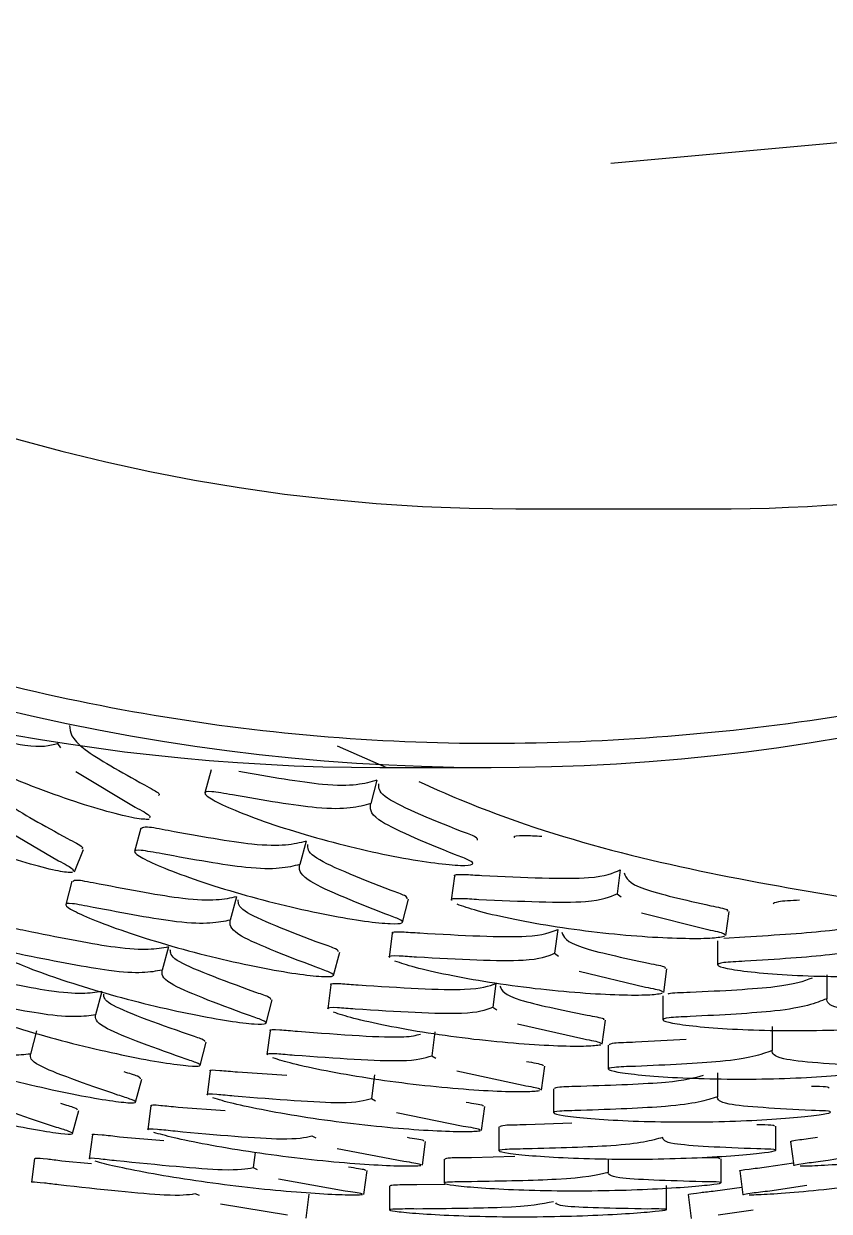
# Model space of a CAD drawing. Header units: millimetres. Extents: x 12325263 to 13848842, y -1463133 to 573208.
# Drawn here: x 12569529.16 to 12569534.72, y -847806.75 to -847798.55 of the extents above; entities that cross this region are included whole.
import ezdxf
from ezdxf.xclip import XClip

# ---------------------------------------------------------------- set-up
doc = ezdxf.new("R2010")
doc.units = ezdxf.units.MM
doc.header["$LTSCALE"] = 1000
doc.header["$XCLIPFRAME"] = 0
for name, color, linetype in [('fur202301', 252, 'Continuous'), ('WALL', 5, 'Continuous'), ('WALL-SHATCH', 8, 'Continuous'), ('建筑-楼板开洞', 251, 'Continuous')]:
    doc.layers.add(name, color=color, linetype=linetype)

# ---------------------------------------------------------------- blocks, each defined once
blk = doc.blocks.new('adgshg13-A$C7F010FC0')
at = {"layer": 'WALL-SHATCH'}
h = blk.add_hatch(color=256, dxfattribs=at)
h.dxf.hatch_style = 1
h.paths.add_polyline_path([(-60384.1712, -16880.8951), (-763.1648, 197.4794), (12587.6185, -13153.3039), (12587.6185, -157996.0198), (-162964.8506, -188820.4315), (-171262.3815, -180522.9007), (-171262.3815, -31310.8985), (-150707.1909, -10755.7079), (-131860.0775, -7980.8951), (-99162.3815, -7980.8951), (-99162.3815, -4980.8951), (-76620.4281, -4980.8951), (-70107.6523, -16880.8951)], flags=16)
h.paths.add_polyline_path([(-60091.2294, -16380.8951), (-646.877, 646.877), (12987.6185, -12987.6185), (12987.6185, -158331.9049), (-163100.5841, -189250.3835), (-171662.3815, -180688.5861), (-171662.3815, -31145.2131), (-150777.8962, -10260.7277), (-131896.6871, -7480.8951), (-99562.3815, -7480.8951), (-99562.3815, -4580.8951), (-76365.5524, -4580.8951), (-69907.5058, -16380.8951)])
blk = doc.blocks.new('A$C4C7A72D3')
at = {"layer": 'WALL', "color": 1}
blk.add_blockref('adgshg13-A$C7F010FC0', (210433.0121, 205503.5693), dxfattribs=at)
blk = doc.blocks.new('asdgag2019070515155847995')
at = {"color": 1}
for p, q in [((176.5768, -422.5197), (176.7427, -422.5197)), ((178.0668, -422.9129), (178.0285, -422.656)), ((177.7297, -422.7691), (177.8942, -422.7475)), ((177.9024, -422.9345), (177.8749, -422.75)), ((177.7878, -422.8708), (177.6218, -422.8708)), ((176.9346, -422.897), (177.1004, -422.897)), ((178.2324, -423.2684), (178.1992, -423.0278)), ((176.3176, -423.0847), (176.3275, -423.2295)), ((177.9306, -423.12), (178.095, -423.0983)), ((178.068, -423.29), (178.0425, -423.1052)), ((176.3064, -423.215), (176.1416, -423.1934)), ((176.3427, -423.2725), (176.5089, -423.2725)), ((177.2535, -423.2742), (177.4192, -423.2742)), ((178.0117, -423.2481), (177.8458, -423.2481)), ((173.3642, -424.6638), (173.3642, -423.3102)), ((176.15, -423.7978), (176.2654, -423.3411)), ((177.0231, -423.49), (177.0429, -423.8392)), ((178.0926, -423.4715), (178.0909, -423.4717)), ((178.0932, -423.4758), (178.2577, -423.4542)), ((176.7006, -423.6441), (176.5359, -423.6224)), ((176.7218, -423.6497), (176.8879, -423.6497)), ((178.1969, -423.6253), (178.031, -423.6253)), ((176.5521, -424.2279), (176.662, -423.7705)), ((175.8537, -423.9444), (176.0182, -423.966)), ((176.0182, -423.966), (176.0394, -423.939)), ((177.0561, -424.0681), (176.8915, -424.0464)), ((177.0618, -424.027), (177.2279, -424.027)), ((177.8477, -424.0288), (177.9406, -424.0288)), ((176.9157, -424.6529), (177.02, -424.1948)), ((177.6008, -424.2782), (177.6126, -424.5937)), ((176.2647, -424.3757), (176.4292, -424.3973)), ((176.4292, -424.3973), (176.449, -424.3701)), ((177.363, -424.4042), (177.529, -424.4042)), ((177.3731, -424.487), (177.2085, -424.4654)), ((177.2408, -425.0729), (177.3395, -424.6141)), ((177.831, -424.6723), (177.8392, -424.9709)), ((175.1475, -425.6043), (175.1475, -424.8358)), ((176.6373, -424.8019), (176.8017, -424.8235)), ((176.8017, -424.8235), (176.82, -424.7961)), ((177.6253, -424.7815), (177.7912, -424.7815)), ((177.6515, -424.9009), (177.4869, -424.8792)), ((177.5274, -425.4878), (177.6204, -425.0282)), ((175.8982, -425.0885), (176.063, -425.1102)), ((177.8487, -425.1588), (178.0146, -425.1588)), ((178.0236, -425.155), (178.027, -425.3482)), ((176.9713, -425.2231), (177.1356, -425.2447)), ((177.1356, -425.2447), (177.1525, -425.2171)), ((177.8914, -425.3096), (177.7269, -425.288)), ((176.2156, -425.4479), (176.0551, -425.405)), ((177.7756, -425.8977), (177.8629, -425.4374)), ((174.9991, -425.8977), (175.1475, -425.5575)), ((176.2919, -425.5175), (176.4566, -425.5392)), ((178.0333, -425.536), (178.1992, -425.536)), ((175.236, -425.6229), (175.3964, -425.6658)), ((177.2668, -425.6392), (177.4311, -425.6608)), ((177.4311, -425.6608), (177.4466, -425.633)), ((178.0928, -425.7134), (177.9283, -425.6918)), ((176.5822, -425.9233), (176.4218, -425.8804)), ((177.9853, -426.3025), (178.0668, -425.8414)), ((176.6469, -425.9414), (176.8116, -425.9631)), ((177.6882, -426.0718), (177.7022, -426.0439)), ((175.6567, -426.1127), (175.817, -426.1556)), ((178.2549, -426.1119), (178.0904, -426.0903)), ((177.2477, -426.5858), (177.2692, -426.2452)), ((178.1566, -426.7022), (178.2324, -426.2405)), ((176.9112, -426.3886), (176.7508, -426.3456)), ((176.9634, -426.3603), (177.128, -426.3819)), ((177.8031, -426.4642), (177.9068, -426.4778)), ((177.9068, -426.4778), (177.9194, -426.4497)), ((176.0398, -426.5925), (176.2, -426.6353)), ((177.4902, -426.9949), (177.5142, -426.6716)), ((175.1629, -426.7669), (175.3235, -426.8099)), ((177.2026, -426.8438), (177.0423, -426.8009)), ((177.2413, -426.7741), (177.4058, -426.7957)), ((178.087, -426.8788), (178.0982, -426.8504)), ((176.3854, -427.0622), (176.5455, -427.105)), ((177.6942, -427.399), (177.7203, -427.0928)), ((177.4807, -427.1828), (177.6452, -427.2044)), ((175.1758, -427.7009), (175.4208, -427.2915)), ((175.5667, -427.2522), (175.7272, -427.2952)), ((177.4565, -427.2889), (177.2962, -427.2461)), ((176.6934, -427.5218), (176.8535, -427.5647)), ((177.6815, -427.5865), (177.846, -427.6081)), ((177.8598, -427.798), (177.8797, -427.5919)), ((175.8674, -427.7105), (175.7139, -427.647)), ((177.6728, -427.7241), (177.5125, -427.6812)), ((175.9328, -427.7274), (176.0933, -427.7704)), ((174.9742, -427.823), (174.9823, -427.8263)), ((174.9823, -427.8263), (175.0113, -427.8075)), ((175.5506, -428.2331), (175.7904, -427.8216)), ((176.964, -427.9715), (177.1241, -428.0143)), ((177.8447, -427.9807), (177.8417, -427.9803)), ((177.8441, -427.9851), (178.0086, -428.0067)), ((178.0093, -428.002), (178.0061, -428.0016))]:
    blk.add_line(p, q, dxfattribs=at)
at = {"color": 1, "flags": 128}
blk.add_lwpolyline([(170.3916, -420.5996), (170.8131, -422.1654), (170.9822, -424.0088)], dxfattribs=at)
at = {"color": 1}
for centre, radius, start, end in [((160.8527, -423.3104), 12.5114, 0.00094, 19.23729), ((160.8172, -424.6491), 12.5469, 180.06678, 359.93322), ((160.848, -425.6021), 14.2995, 310.13169, 359.99944)]:
    blk.add_arc(centre, radius, start, end, dxfattribs=at)
blk.add_ellipse((160.8172, -424.8114), major_axis=(13.0673, -5.8958), ratio=0.997728, start_param=5.135377, end_param=7.164089, dxfattribs=at)
blk.add_open_spline([(141.6883, -389.9942), (141.5219, -390.0725), (140.2581, -390.6673), (138.035, -392.0498), (135.0585, -394.1422), (132.2907, -396.5115), (129.7358, -399.1053), (127.4176, -401.9131), (125.3526, -404.9113), (123.5566, -408.0776), (122.0432, -411.3879), (120.8239, -414.8172), (119.908, -418.3393), (119.3023, -421.9277), (119.0114, -425.555), (119.0376, -429.1937), (119.3805, -432.8164), (120.0377, -436.3955), (121.0041, -439.9039), (122.2723, -443.315), (123.8328, -446.6029), (125.6738, -449.7427), (127.7812, -452.7107), (130.1391, -455.4844), (132.7297, -458.0426), (135.5333, -460.366), (138.5287, -462.437), (141.6931, -464.2399), (145.0027, -465.761), (148.4322, -466.9887), (151.9557, -467.9137), (155.5465, -468.529), (159.1773, -468.8299), (162.8206, -468.8141), (166.4488, -468.4816), (170.0343, -467.8351), (173.5499, -466.8794), (176.969, -465.6218), (180.2655, -464.0717), (183.4145, -462.241), (186.3921, -460.1436), (189.1756, -457.7953), (191.744, -455.2141), (194.0779, -452.4194), (196.1593, -449.4325), (197.9728, -446.2761), (199.5043, -442.9742), (200.7425, -439.5517), (201.6778, -436.0346), (202.3033, -432.4496), (202.6141, -428.824), (202.608, -425.1851), (202.285, -421.5606), (201.6475, -417.978), (200.7005, -414.4643), (199.451, -411.0463), (197.9086, -407.7499), (196.085, -404.5999), (193.9939, -401.6205), (191.6514, -398.8337), (189.0745, -396.2623), (186.2855, -393.9197), (183.295, -391.8462), (180.7829, -390.3437), (179.2275, -389.6391), (178.777, -389.435)], degree=3, knots=[0, 0, 0, 0, 0.002464, 0.018712, 0.034959, 0.051206, 0.067452, 0.083698, 0.099943, 0.116187, 0.132431, 0.148674, 0.164917, 0.181159, 0.197401, 0.213642, 0.229884, 0.246125, 0.262366, 0.278608, 0.29485, 0.311092, 0.327334, 0.343577, 0.359821, 0.376065, 0.39231, 0.408556, 0.424802, 0.441049, 0.457296, 0.473544, 0.489792, 0.506041, 0.52229, 0.538538, 0.554787, 0.571035, 0.587284, 0.603532, 0.619779, 0.636026, 0.652272, 0.668518, 0.684763, 0.701007, 0.717251, 0.733494, 0.749737, 0.765979, 0.782221, 0.798462, 0.814704, 0.830945, 0.847186, 0.863428, 0.87967, 0.895912, 0.912154, 0.928397, 0.944641, 0.960885, 0.97713, 0.993376, 1, 1, 1, 1])
for points, knots in [([(175.2451, -425.3336), (175.287, -425.2397), (175.6285, -424.473), (175.9879, -422.9237), (176.279, -420.7352), (176.2505, -418.5545), (175.9769, -417.1482), (175.8441, -416.4655)], [0, 0, 0, 0, 0.0341853, 0.2791079, 0.5240197, 0.7689235, 1, 1, 1, 1]), ([(173.5089, -418.5968), (173.86, -419.3654), (174.5474, -420.8705), (174.9653, -423.3109), (175.0263, -425.7368), (174.6568, -428.1414), (173.8998, -430.4511), (172.7561, -432.5964), (171.2759, -434.5209), (169.4885, -436.1593), (167.4604, -437.4782), (165.2394, -438.4201), (163.0017, -438.9817), (161.5093, -439.0526), (160.8172, -439.0854)], [0, 0, 0, 0, 0.087897, 0.172136, 0.256376, 0.340633, 0.424889, 0.50909, 0.593289, 0.677144, 0.760998, 0.844434, 0.927869, 1, 1, 1, 1]), ([(177.6476, -420.8674), (177.6545, -420.8916), (177.6685, -420.9412), (177.7103, -421.1391), (177.7594, -421.4063), (177.8086, -421.7202), (177.8501, -422.0429), (177.8795, -422.3365), (177.8963, -422.5775), (177.8977, -422.6617), (177.8984, -422.7038)], [0, 0, 0, 0, 0.119951, 0.24583, 0.371895, 0.49778, 0.623248, 0.748524, 0.874059, 1, 1, 1, 1]), ([(177.8471, -421.2139), (177.8537, -421.2392), (177.8668, -421.2898), (177.9075, -421.4902), (177.9555, -421.7577), (178.004, -422.0716), (178.0456, -422.3944), (178.0757, -422.688), (178.0939, -422.9289), (178.0964, -423.0129), (178.0977, -423.055)], [0, 0, 0, 0, 0.124903, 0.250017, 0.375315, 0.500479, 0.625286, 0.749925, 0.87479, 1, 1, 1, 1]), ([(176.4837, -423.0847), (176.4865, -423.1401), (176.4922, -423.2509), (176.5098, -423.289), (176.5331, -423.2241), (176.5583, -423.0553), (176.5793, -422.803), (176.5906, -422.496), (176.5891, -422.17), (176.5753, -421.8614), (176.553, -421.6034), (176.5278, -421.4242), (176.5054, -421.3469), (176.4906, -421.3719), (176.4858, -421.4554), (176.4837, -421.4919)], [0, 0, 0, 0, 0.078091, 0.156237, 0.234491, 0.313012, 0.391641, 0.469991, 0.547869, 0.625547, 0.703499, 0.781918, 0.860553, 0.939033, 1, 1, 1, 1]), ([(177.8629, -422.5624), (177.8206, -422.2787), (177.7475, -421.7872), (177.7058, -421.6812), (177.6882, -421.6363)], [0, 0, 0, 0, 0.577177, 1, 1, 1, 1]), ([(176.8657, -423.4619), (176.8681, -423.5173), (176.8728, -423.6281), (176.8886, -423.6663), (176.9099, -423.6014), (176.9334, -423.4326), (176.9531, -423.1805), (176.9637, -422.8735), (176.9623, -422.5474), (176.9493, -422.2386), (176.9285, -421.9805), (176.905, -421.8013), (176.8846, -421.7242), (176.8714, -421.7492), (176.8675, -421.8326), (176.8657, -421.8692)], [0, 0, 0, 0, 0.078097, 0.156248, 0.234487, 0.312966, 0.391555, 0.469908, 0.547843, 0.625598, 0.703599, 0.782012, 0.860604, 0.939044, 1, 1, 1, 1]), ([(176.8657, -421.8692), (176.8484, -422.1033), (176.8183, -422.509), (176.7651, -422.5165), (176.7427, -422.5197)], [0, 0, 0, 0, 0.577144, 1, 1, 1, 1]), ([(177.2088, -423.8392), (177.2107, -423.8946), (177.2144, -424.0054), (177.2284, -424.0435), (177.2479, -423.9787), (177.2696, -423.8099), (177.288, -423.5579), (177.298, -423.251), (177.2967, -422.9248), (177.2845, -422.6157), (177.265, -422.3576), (177.2433, -422.1785), (177.2248, -422.1014), (177.2133, -422.1265), (177.2102, -422.2099), (177.2088, -422.2464)], [0, 0, 0, 0, 0.078102, 0.15626, 0.234485, 0.312925, 0.391477, 0.469832, 0.547819, 0.625646, 0.703691, 0.782098, 0.86065, 0.939053, 1, 1, 1, 1]), ([(176.1802, -422.1425), (176.2144, -422.2196), (176.2735, -422.3533), (176.3045, -422.8673), (176.3176, -423.0847)], [0, 0, 0, 0, 0.57722, 1, 1, 1, 1]), ([(176.3461, -422.1425), (176.3802, -422.2196), (176.4394, -422.3533), (176.4705, -422.8673), (176.4837, -423.0847)], [0, 0, 0, 0, 0.577246, 1, 1, 1, 1]), ([(177.2088, -422.2464), (177.194, -422.4806), (177.1683, -422.8863), (177.1206, -422.8938), (177.1004, -422.897)], [0, 0, 0, 0, 0.577147, 1, 1, 1, 1]), ([(176.7427, -422.5197), (176.7737, -422.5969), (176.8275, -422.7306), (176.8544, -423.2446), (176.8657, -423.4619)], [0, 0, 0, 0, 0.577239, 1, 1, 1, 1]), ([(177.3589, -422.5026), (177.3558, -422.5046), (177.3497, -422.5086), (177.348, -422.5855), (177.3471, -422.6237)], [0, 0, 0, 0, 0.503194, 1, 1, 1, 1]), ([(177.5131, -424.2164), (177.5144, -424.2718), (177.5172, -424.3827), (177.5293, -424.4208), (177.5469, -424.3559), (177.5669, -424.1872), (177.5841, -423.9353), (177.5934, -423.6284), (177.5922, -423.3022), (177.5808, -422.9929), (177.5627, -422.7346), (177.5428, -422.5556), (177.5261, -422.4787), (177.5163, -422.5038), (177.514, -422.5872), (177.5131, -422.6237)], [0, 0, 0, 0, 0.078108, 0.156274, 0.234487, 0.31289, 0.391408, 0.469765, 0.547799, 0.62569, 0.703776, 0.782177, 0.860692, 0.939062, 1, 1, 1, 1]), ([(176.6003, -422.6198), (176.6224, -422.6797), (176.6669, -422.8005), (176.6887, -423.2403), (176.6997, -423.4619)], [0, 0, 0, 0, 0.495969, 1, 1, 1, 1]), ([(177.5131, -422.6237), (177.5008, -422.8578), (177.4796, -423.2635), (177.4372, -423.271), (177.4192, -423.2742)], [0, 0, 0, 0, 0.577154, 1, 1, 1, 1]), ([(177.729, -422.7638), (177.7288, -422.7656), (177.7269, -422.7833), (177.7166, -422.7243), (177.704, -422.6268), (177.6984, -422.5841)], [0, 0, 0, 0, 0.058618, 0.588072, 1, 1, 1, 1]), ([(177.8935, -422.7422), (177.8933, -422.744), (177.8914, -422.7617), (177.8812, -422.7027), (177.8684, -422.6051), (177.8629, -422.5624)], [0, 0, 0, 0, 0.058702, 0.588162, 1, 1, 1, 1]), ([(176.0627, -422.7074), (176.0659, -422.7647), (176.0719, -422.8733), (176.0849, -422.8848), (176.091, -422.8902)], [0, 0, 0, 0, 0.527563, 1, 1, 1, 1]), ([(177.7784, -424.5937), (177.7793, -424.6491), (177.7811, -424.7599), (177.7914, -424.7981), (177.8071, -424.7332), (177.8255, -424.5644), (177.8414, -424.3126), (177.8501, -424.0058), (177.849, -423.6795), (177.8383, -423.3701), (177.8215, -423.1117), (177.8033, -422.9328), (177.7886, -422.8559), (177.7804, -422.8811), (177.779, -422.9644), (177.7784, -423.0009)], [0, 0, 0, 0, 0.078116, 0.156289, 0.234493, 0.312863, 0.391349, 0.469707, 0.547783, 0.625733, 0.703855, 0.78225, 0.860731, 0.939071, 1, 1, 1, 1]), ([(177.1004, -422.897), (177.1283, -422.9742), (177.1767, -423.1079), (177.1993, -423.6219), (177.2088, -423.8392)], [0, 0, 0, 0, 0.577234, 1, 1, 1, 1]), ([(177.6218, -422.8798), (177.6192, -422.8819), (177.614, -422.8859), (177.613, -422.9627), (177.6126, -423.0009)], [0, 0, 0, 0, 0.503301, 1, 1, 1, 1]), ([(177.9299, -423.1147), (177.9297, -423.1164), (177.9285, -423.134), (177.9194, -423.0749), (177.9076, -422.9772), (177.9024, -422.9345)], [0, 0, 0, 0, 0.05891, 0.588163, 1, 1, 1, 1]), ([(178.0944, -423.093), (178.0942, -423.0948), (178.093, -423.1124), (178.0839, -423.0533), (178.072, -422.9556), (178.0668, -422.9129)], [0, 0, 0, 0, 0.0589887, 0.5882483, 1, 1, 1, 1]), ([(177.7784, -423.0009), (177.7688, -423.2351), (177.7521, -423.6407), (177.715, -423.6483), (177.6993, -423.6515)], [0, 0, 0, 0, 0.577167, 1, 1, 1, 1]), ([(176.3137, -423.2261), (176.3187, -423.2529), (176.3286, -423.3065), (176.3299, -423.5127), (176.3172, -423.7854), (176.2878, -424.1022), (176.2437, -424.424), (176.1904, -424.7136), (176.1345, -424.949), (176.1054, -425.0297), (176.0908, -425.0702)], [0, 0, 0, 0, 0.12509, 0.250629, 0.376338, 0.501568, 0.626, 0.750096, 0.874653, 1, 1, 1, 1]), ([(176.1007, -423.3194), (176.1104, -423.2715), (176.1258, -423.1963), (176.1362, -423.2038), (176.1399, -423.2065)], [0, 0, 0, 0, 0.636807, 1, 1, 1, 1]), ([(176.2654, -423.3411), (176.2752, -423.2932), (176.2906, -423.2179), (176.3009, -423.2254), (176.3047, -423.2281)], [0, 0, 0, 0, 0.636833, 1, 1, 1, 1]), ([(177.4192, -423.2742), (177.4441, -423.3515), (177.4871, -423.4852), (177.5053, -423.9992), (177.5131, -424.2164)], [0, 0, 0, 0, 0.577234, 1, 1, 1, 1]), ([(177.8458, -423.2571), (177.8437, -423.2591), (177.8395, -423.2631), (177.8393, -423.34), (177.8392, -423.3782)], [0, 0, 0, 0, 0.503412, 1, 1, 1, 1]), ([(178.005, -424.9709), (178.0054, -425.0263), (178.0061, -425.1372), (178.0146, -425.1753), (178.0285, -425.1104), (178.0452, -424.9417), (178.0599, -424.69), (178.068, -424.3832), (178.067, -424.0568), (178.0571, -423.7473), (178.0416, -423.4888), (178.0251, -423.3099), (178.0122, -423.2332), (178.0057, -423.2584), (178.0052, -423.3417), (178.005, -423.3782)], [0, 0, 0, 0, 0.078124, 0.156307, 0.234503, 0.312844, 0.3913, 0.469658, 0.547772, 0.625775, 0.703929, 0.782319, 0.860767, 0.93908, 1, 1, 1, 1]), ([(175.8749, -423.9174), (175.9098, -423.9043), (175.9753, -423.8799), (176.0608, -423.4976), (176.1007, -423.3194)], [0, 0, 0, 0, 0.533984, 1, 1, 1, 1]), ([(178.0909, -423.4717), (178.0876, -423.4523), (178.0823, -423.4211), (178.0719, -423.326), (178.068, -423.29)], [0, 0, 0, 0, 0.621538, 1, 1, 1, 1]), ([(177.2717, -423.3726), (177.2894, -423.4329), (177.3251, -423.5539), (177.3398, -423.9949), (177.3471, -424.2164)], [0, 0, 0, 0, 0.497579, 1, 1, 1, 1]), ([(178.005, -423.3782), (177.998, -423.6123), (177.9858, -424.018), (177.9541, -424.0255), (177.9406, -424.0288)], [0, 0, 0, 0, 0.577186, 1, 1, 1, 1]), ([(176.6997, -423.4619), (176.7016, -423.5241), (176.7039, -423.6005), (176.7104, -423.6139), (176.7116, -423.6164)], [0, 0, 0, 0, 0.814101, 1, 1, 1, 1]), ([(176.7071, -423.655), (176.7114, -423.6818), (176.7201, -423.7353), (176.7197, -423.9412), (176.7056, -424.2136), (176.6756, -424.5302), (176.6316, -424.8521), (176.5791, -425.142), (176.5246, -425.3777), (176.4967, -425.4586), (176.4827, -425.4991)], [0, 0, 0, 0, 0.125047, 0.250498, 0.376123, 0.50134, 0.625851, 0.750059, 0.874681, 1, 1, 1, 1]), ([(176.4973, -423.7488), (176.5067, -423.7009), (176.5213, -423.6255), (176.5307, -423.6329), (176.5341, -423.6356)], [0, 0, 0, 0, 0.636821, 1, 1, 1, 1]), ([(176.662, -423.7705), (176.6713, -423.7225), (176.6861, -423.6472), (176.6954, -423.6545), (176.6989, -423.6572)], [0, 0, 0, 0, 0.636845, 1, 1, 1, 1]), ([(177.6993, -423.6515), (177.721, -423.7287), (177.7587, -423.8625), (177.7726, -424.3764), (177.7784, -424.5937)], [0, 0, 0, 0, 0.57724, 1, 1, 1, 1]), ([(178.1928, -425.3482), (178.1927, -425.4036), (178.1924, -425.5144), (178.199, -425.5526), (178.2111, -425.4876), (178.2262, -425.319), (178.2397, -425.0673), (178.2472, -424.7606), (178.2462, -424.4341), (178.2371, -424.1244), (178.2229, -423.8659), (178.2081, -423.6871), (178.197, -423.6104), (178.1922, -423.6356), (178.1926, -423.719), (178.1928, -423.7554)], [0, 0, 0, 0, 0.078134, 0.156328, 0.234519, 0.312833, 0.391262, 0.469619, 0.547767, 0.625817, 0.704, 0.782382, 0.860802, 0.93909, 1, 1, 1, 1]), ([(176.2845, -424.3485), (176.3169, -424.3351), (176.3775, -424.31), (176.4593, -423.9272), (176.4973, -423.7488)], [0, 0, 0, 0, 0.5339807, 1, 1, 1, 1]), ([(178.1928, -423.7554), (178.1886, -423.9942), (178.1821, -424.3689), (178.1585, -424.3829), (178.1499, -424.388)], [0, 0, 0, 0, 0.637147, 1, 1, 1, 1]), ([(177.0429, -423.8392), (177.0446, -423.8965), (177.0479, -424.0051), (177.0573, -424.0165), (177.0618, -424.0219)], [0, 0, 0, 0, 0.527603, 1, 1, 1, 1]), ([(175.8924, -424.8986), (175.9057, -424.611), (175.9287, -424.1128), (175.876, -423.9944), (175.8537, -423.9444)], [0, 0, 0, 0, 0.577114, 1, 1, 1, 1]), ([(176.0571, -424.9202), (176.0703, -424.6327), (176.0932, -424.1344), (176.0405, -424.0161), (176.0182, -423.966)], [0, 0, 0, 0, 0.577142, 1, 1, 1, 1]), ([(177.0619, -424.0789), (177.0656, -424.1056), (177.073, -424.1589), (177.0709, -424.3645), (177.0555, -424.6366), (177.0249, -424.9531), (176.9809, -425.2752), (176.9292, -425.5654), (176.8761, -425.8014), (176.8493, -425.8823), (176.8359, -425.9229)], [0, 0, 0, 0, 0.125009, 0.250379, 0.375927, 0.501133, 0.625714, 0.750025, 0.874705, 1, 1, 1, 1]), ([(176.8554, -424.1732), (176.8643, -424.1251), (176.8782, -424.0497), (176.8867, -424.0569), (176.8897, -424.0596)], [0, 0, 0, 0, 0.636837, 1, 1, 1, 1]), ([(177.02, -424.1948), (177.0289, -424.1468), (177.0429, -424.0713), (177.0513, -424.0786), (177.0544, -424.0812)], [0, 0, 0, 0, 0.636858, 1, 1, 1, 1]), ([(177.9406, -424.0288), (177.9593, -424.106), (177.9916, -424.2398), (178.001, -424.7537), (178.005, -424.9709)], [0, 0, 0, 0, 0.577254, 1, 1, 1, 1]), ([(176.6556, -424.7745), (176.6854, -424.7608), (176.7412, -424.735), (176.8191, -424.3518), (176.8554, -424.1732)], [0, 0, 0, 0, 0.533979, 1, 1, 1, 1]), ([(177.3471, -424.2164), (177.3484, -424.2737), (177.3507, -424.3823), (177.359, -424.3938), (177.363, -424.3992)], [0, 0, 0, 0, 0.527627, 1, 1, 1, 1]), ([(176.2891, -425.328), (176.3049, -425.0408), (176.3322, -424.5431), (176.2848, -424.4255), (176.2647, -424.3757)], [0, 0, 0, 0, 0.577118, 1, 1, 1, 1]), ([(176.4538, -425.3496), (176.4695, -425.0624), (176.4966, -424.5647), (176.4492, -424.4471), (176.4292, -424.3973)], [0, 0, 0, 0, 0.577143, 1, 1, 1, 1]), ([(178.1432, -424.406), (178.1587, -424.4833), (178.1857, -424.6171), (178.1907, -425.131), (178.1928, -425.3482)], [0, 0, 0, 0, 0.577276, 1, 1, 1, 1]), ([(175.6314, -424.6709), (175.6302, -424.6725), (175.6181, -424.6885), (175.6138, -424.6276), (175.6194, -424.5289), (175.6219, -424.4858)], [0, 0, 0, 0, 0.05656, 0.587627, 1, 1, 1, 1]), ([(177.3784, -424.5019), (177.3813, -424.5275), (177.3873, -424.5798), (177.3835, -424.783), (177.3669, -425.0546), (177.3356, -425.371), (177.2917, -425.6932), (177.2408, -425.9836), (177.189, -426.2199), (177.1635, -426.301), (177.1507, -426.3416)], [0, 0, 0, 0, 0.120504, 0.246441, 0.372559, 0.498394, 0.623677, 0.748718, 0.874088, 1, 1, 1, 1]), ([(177.1749, -424.5924), (177.1833, -424.5443), (177.1965, -424.4688), (177.204, -424.4759), (177.2067, -424.4785)], [0, 0, 0, 0, 0.636856, 1, 1, 1, 1]), ([(177.3395, -424.6141), (177.3479, -424.5659), (177.3611, -424.4904), (177.3686, -424.4975), (177.3713, -424.5001)], [0, 0, 0, 0, 0.636874, 1, 1, 1, 1]), ([(177.6126, -424.5937), (177.6133, -424.651), (177.6147, -424.7596), (177.6219, -424.771), (177.6253, -424.7764)], [0, 0, 0, 0, 0.527656, 1, 1, 1, 1]), ([(176.6472, -425.7523), (176.6655, -425.4654), (176.6972, -424.9684), (176.6551, -424.8514), (176.6373, -424.8019)], [0, 0, 0, 0, 0.577122, 1, 1, 1, 1]), ([(176.8118, -425.7739), (176.83, -425.4871), (176.8615, -424.99), (176.8195, -424.873), (176.8017, -424.8235)], [0, 0, 0, 0, 0.577145, 1, 1, 1, 1]), ([(175.8989, -425.0833), (175.8978, -425.0849), (175.8863, -425.1009), (175.8831, -425.0403), (175.8896, -424.9417), (175.8924, -424.8986)], [0, 0, 0, 0, 0.056877, 0.587622, 1, 1, 1, 1]), ([(177.6557, -424.9115), (177.6582, -424.938), (177.6632, -424.991), (177.6577, -425.1961), (177.6398, -425.4677), (177.6079, -425.7839), (177.5641, -426.1062), (177.5139, -426.3969), (177.4634, -426.6334), (177.4391, -426.7146), (177.4268, -426.7553)], [0, 0, 0, 0, 0.124946, 0.250175, 0.375587, 0.500772, 0.625477, 0.749968, 0.87475, 1, 1, 1, 1]), ([(177.4559, -425.0066), (177.4638, -424.9584), (177.4763, -424.8828), (177.4828, -424.8898), (177.4852, -424.8924)], [0, 0, 0, 0, 0.63688, 1, 1, 1, 1]), ([(177.6204, -425.0282), (177.6283, -424.9801), (177.6408, -424.9044), (177.6474, -424.9114), (177.6497, -424.914)], [0, 0, 0, 0, 0.636897, 1, 1, 1, 1]), ([(175.3368, -426.6202), (175.327, -426.6747), (175.3073, -426.7838), (175.3209, -426.8263), (175.3665, -426.7707), (175.4403, -426.615), (175.5301, -426.3774), (175.6227, -426.084), (175.7054, -425.7689), (175.7695, -425.4669), (175.8104, -425.2113), (175.8266, -425.0306), (175.8187, -424.949), (175.792, -424.9682), (175.7626, -425.0471), (175.7497, -425.0817)], [0, 0, 0, 0, 0.078086, 0.156226, 0.234496, 0.313063, 0.391736, 0.470083, 0.547898, 0.62549, 0.703389, 0.781814, 0.860496, 0.939019, 1, 1, 1, 1]), ([(175.6485, -424.9283), (175.642, -424.9287), (175.629, -424.9295), (175.6024, -425.0025), (175.5892, -425.0387)], [0, 0, 0, 0, 0.504437, 1, 1, 1, 1]), ([(176.0637, -425.105), (176.0626, -425.1066), (176.0511, -425.1226), (176.0479, -425.0619), (176.0543, -424.9633), (176.0571, -424.9202)], [0, 0, 0, 0, 0.057005, 0.587751, 1, 1, 1, 1]), ([(177.8392, -424.9709), (177.8394, -425.0282), (177.8399, -425.1368), (177.8459, -425.1483), (177.8487, -425.1537)], [0, 0, 0, 0, 0.527691, 1, 1, 1, 1]), ([(175.5892, -425.0387), (175.4992, -425.2626), (175.3575, -425.6152), (175.2861, -425.612), (175.26, -425.6109)], [0, 0, 0, 0, 0.634815, 1, 1, 1, 1]), ([(175.7497, -425.0817), (175.6605, -425.3012), (175.5059, -425.6815), (175.4289, -425.6705), (175.3964, -425.6658)], [0, 0, 0, 0, 0.577141, 1, 1, 1, 1]), ([(177.1313, -426.1932), (177.152, -425.9067), (177.188, -425.4102), (177.1512, -425.2939), (177.1356, -425.2447)], [0, 0, 0, 0, 0.57715, 1, 1, 1, 1]), ([(176.2926, -425.5123), (176.2915, -425.5139), (176.2807, -425.53), (176.2787, -425.4695), (176.286, -425.371), (176.2891, -425.328)], [0, 0, 0, 0, 0.057286, 0.587731, 1, 1, 1, 1]), ([(176.9667, -426.1716), (176.9895, -425.8747), (177.0213, -425.4615), (176.9945, -425.3537), (176.9869, -425.3233)], [0, 0, 0, 0, 0.718375, 1, 1, 1, 1]), ([(177.8949, -425.3202), (177.8967, -425.3466), (177.9005, -425.3995), (177.8933, -425.6043), (177.8743, -425.8756), (177.8418, -426.1917), (177.798, -426.5141), (177.7486, -426.8051), (177.6994, -427.0418), (177.6762, -427.1231), (177.6645, -427.1638)], [0, 0, 0, 0, 0.124922, 0.25009, 0.375443, 0.500617, 0.625376, 0.749945, 0.874771, 1, 1, 1, 1]), ([(177.6984, -425.4158), (177.7058, -425.3675), (177.7175, -425.2918), (177.7231, -425.2987), (177.7251, -425.3012)], [0, 0, 0, 0, 0.6369111, 1, 1, 1, 1]), ([(177.8629, -425.4374), (177.8703, -425.3891), (177.882, -425.3134), (177.8876, -425.3203), (177.8896, -425.3228)], [0, 0, 0, 0, 0.636927, 1, 1, 1, 1]), ([(176.4573, -425.534), (176.4563, -425.5355), (176.4455, -425.5516), (176.4434, -425.4911), (176.4506, -425.3927), (176.4538, -425.3496)], [0, 0, 0, 0, 0.057402, 0.587849, 1, 1, 1, 1]), ([(178.027, -425.3482), (178.0267, -425.4055), (178.0262, -425.5141), (178.0311, -425.5255), (178.0333, -425.5309)], [0, 0, 0, 0, 0.5277333, 1, 1, 1, 1]), ([(175.7435, -427.1062), (175.7332, -427.1606), (175.7126, -427.2695), (175.7244, -427.3115), (175.7682, -427.2554), (175.8402, -427.0993), (175.9287, -426.8615), (176.0205, -426.568), (176.1034, -426.2527), (176.1684, -425.9508), (176.2107, -425.6955), (176.2287, -425.5153), (176.2226, -425.4343), (176.1975, -425.454), (176.1688, -425.5331), (176.1563, -425.5677)], [0, 0, 0, 0, 0.078091, 0.156237, 0.234491, 0.313012, 0.391641, 0.469991, 0.547869, 0.625547, 0.703499, 0.781918, 0.860553, 0.939033, 1, 1, 1, 1]), ([(176.0528, -425.4137), (176.0467, -425.4142), (176.0346, -425.4153), (176.0087, -425.4885), (175.9959, -425.5248)], [0, 0, 0, 0, 0.504594, 1, 1, 1, 1]), ([(175.9959, -425.5248), (175.9083, -425.7493), (175.7704, -426.1029), (175.7037, -426.101), (175.6793, -426.1003)], [0, 0, 0, 0, 0.634814, 1, 1, 1, 1]), ([(176.1563, -425.5677), (176.0695, -425.7878), (175.9192, -426.1693), (175.8474, -426.1597), (175.817, -426.1556)], [0, 0, 0, 0, 0.577142, 1, 1, 1, 1]), ([(175.236, -425.6229), (175.2598, -425.7081), (175.301, -425.8556), (175.2134, -426.3628), (175.1763, -426.5772)], [0, 0, 0, 0, 0.577226, 1, 1, 1, 1]), ([(175.3964, -425.6658), (175.4201, -425.751), (175.4613, -425.8985), (175.3738, -426.4057), (175.3368, -426.6202)], [0, 0, 0, 0, 0.577254, 1, 1, 1, 1]), ([(177.4122, -426.6074), (177.4355, -426.3212), (177.4759, -425.8253), (177.4444, -425.7097), (177.4311, -425.6608)], [0, 0, 0, 0, 0.5771603, 1, 1, 1, 1]), ([(178.0955, -425.7239), (178.0968, -425.7502), (178.0993, -425.8029), (178.0906, -426.0075), (178.0703, -426.2786), (178.0372, -426.5945), (177.9936, -426.9171), (177.9448, -427.2082), (177.8969, -427.4452), (177.8748, -427.5266), (177.8638, -427.5674)], [0, 0, 0, 0, 0.1249029, 0.2500172, 0.3753153, 0.5004794, 0.6252856, 0.749925, 0.87479, 1, 1, 1, 1]), ([(177.9024, -425.8198), (177.9093, -425.7715), (177.9202, -425.6957), (177.9249, -425.7024), (177.9266, -425.7049)], [0, 0, 0, 0, 0.636951, 1, 1, 1, 1]), ([(178.0668, -425.8414), (178.0738, -425.7931), (178.0847, -425.7173), (178.0894, -425.7241), (178.0911, -425.7265)], [0, 0, 0, 0, 0.636965, 1, 1, 1, 1]), ([(176.6476, -425.9362), (176.6466, -425.9378), (176.6365, -425.954), (176.6356, -425.8936), (176.6437, -425.7953), (176.6472, -425.7523)], [0, 0, 0, 0, 0.057656, 0.587823, 1, 1, 1, 1]), ([(176.8123, -425.9579), (176.8113, -425.9594), (176.8012, -425.9756), (176.8002, -425.9152), (176.8083, -425.8169), (176.8118, -425.7739)], [0, 0, 0, 0, 0.057762, 0.587933, 1, 1, 1, 1]), ([(176.4195, -425.889), (176.4138, -425.8897), (176.4026, -425.8911), (176.3774, -425.9644), (176.3649, -426.0008)], [0, 0, 0, 0, 0.504723, 1, 1, 1, 1]), ([(176.1125, -427.5822), (176.1017, -427.6365), (176.0802, -427.7451), (176.0903, -427.7866), (176.1322, -427.7301), (176.2025, -427.5736), (176.2896, -427.3355), (176.3808, -427.0419), (176.4638, -426.7266), (176.5297, -426.4247), (176.5734, -426.1696), (176.5931, -425.9899), (176.5888, -425.9095), (176.5653, -425.9297), (176.5375, -426.009), (176.5253, -426.0437)], [0, 0, 0, 0, 0.078097, 0.156248, 0.234487, 0.312966, 0.391555, 0.469908, 0.547843, 0.625598, 0.703599, 0.782012, 0.860604, 0.939044, 1, 1, 1, 1]), ([(176.3649, -426.0008), (176.2798, -426.2259), (176.1457, -426.5806), (176.0837, -426.5799), (176.0611, -426.5797)], [0, 0, 0, 0, 0.634814, 1, 1, 1, 1]), ([(176.5253, -426.0437), (176.441, -426.2645), (176.2949, -426.647), (176.2282, -426.6388), (176.2, -426.6353)], [0, 0, 0, 0, 0.577144, 1, 1, 1, 1]), ([(175.6567, -426.1127), (175.6775, -426.1971), (175.7134, -426.3433), (175.6218, -426.8493), (175.583, -427.0633)], [0, 0, 0, 0, 0.57722, 1, 1, 1, 1]), ([(177.6547, -427.0165), (177.6805, -426.7307), (177.7254, -426.2354), (177.6992, -426.1204), (177.6882, -426.0718)], [0, 0, 0, 0, 0.577177, 1, 1, 1, 1]), ([(175.817, -426.1556), (175.8377, -426.24), (175.8736, -426.3861), (175.7821, -426.8922), (175.7435, -427.1062)], [0, 0, 0, 0, 0.577246, 1, 1, 1, 1]), ([(176.9641, -426.355), (176.9631, -426.3567), (176.9537, -426.3729), (176.9539, -426.3126), (176.9628, -426.2145), (176.9667, -426.1716)], [0, 0, 0, 0, 0.0579966, 0.5879067, 1, 1, 1, 1]), ([(177.1287, -426.3767), (177.1277, -426.3783), (177.1183, -426.3945), (177.1185, -426.3343), (177.1274, -426.2361), (177.1313, -426.1932)], [0, 0, 0, 0, 0.058094, 0.588008, 1, 1, 1, 1]), ([(176.4439, -428.0481), (176.4327, -428.1023), (176.4102, -428.2106), (176.4185, -428.2517), (176.4586, -428.1947), (176.5272, -428.0377), (176.6131, -427.7995), (176.7036, -427.5058), (176.7867, -427.1903), (176.8534, -426.8885), (176.8985, -426.6336), (176.9199, -426.4545), (176.9175, -426.3747), (176.8956, -426.3954), (176.8685, -426.4748), (176.8567, -426.5096)], [0, 0, 0, 0, 0.078102, 0.15626, 0.234485, 0.312925, 0.391477, 0.469832, 0.547819, 0.625646, 0.703691, 0.782098, 0.86065, 0.939053, 1, 1, 1, 1]), ([(176.7485, -426.3543), (176.7433, -426.3551), (176.733, -426.3567), (176.7085, -426.4303), (176.6964, -426.4667)], [0, 0, 0, 0, 0.504836, 1, 1, 1, 1]), ([(176.6964, -426.4667), (176.6137, -426.6925), (176.4835, -427.0482), (176.4262, -427.0488), (176.4052, -427.049)], [0, 0, 0, 0, 0.634816, 1, 1, 1, 1]), ([(176.8567, -426.5096), (176.7749, -426.7311), (176.633, -427.1147), (176.5715, -427.1079), (176.5455, -427.105)], [0, 0, 0, 0, 0.577147, 1, 1, 1, 1]), ([(177.8586, -427.4206), (177.8871, -427.1351), (177.9365, -426.6404), (177.9156, -426.5262), (177.9068, -426.4778)], [0, 0, 0, 0, 0.5772001, 1, 1, 1, 1]), ([(176.0398, -426.5925), (176.0576, -426.6761), (176.0883, -426.8209), (175.9926, -427.3258), (175.9521, -427.5393)], [0, 0, 0, 0, 0.577215, 1, 1, 1, 1]), ([(176.2, -426.6353), (176.2177, -426.7189), (176.2485, -426.8637), (176.1529, -427.3687), (176.1125, -427.5822)], [0, 0, 0, 0, 0.577239, 1, 1, 1, 1]), ([(177.242, -426.7688), (177.2411, -426.7704), (177.2323, -426.7867), (177.2336, -426.7266), (177.2434, -426.6286), (177.2477, -426.5858)], [0, 0, 0, 0, 0.058315, 0.587988, 1, 1, 1, 1]), ([(177.4065, -426.7904), (177.4057, -426.7921), (177.3969, -426.8084), (177.3982, -426.7482), (177.4079, -426.6503), (177.4122, -426.6074)], [0, 0, 0, 0, 0.058406, 0.588083, 1, 1, 1, 1]), ([(176.7377, -428.504), (176.7261, -428.558), (176.7027, -428.6661), (176.7092, -428.7067), (176.7475, -428.6492), (176.8144, -428.4919), (176.8991, -428.2534), (176.989, -427.9596), (177.0722, -427.6441), (177.1397, -427.3422), (177.1861, -427.0877), (177.2092, -426.9091), (177.2085, -426.8298), (177.1882, -426.851), (177.162, -426.9306), (177.1506, -426.9655)], [0, 0, 0, 0, 0.078108, 0.156274, 0.234487, 0.31289, 0.391408, 0.469765, 0.547799, 0.62569, 0.703776, 0.782177, 0.860692, 0.939062, 1, 1, 1, 1]), ([(177.04, -426.8095), (177.0352, -426.8104), (177.0259, -426.8123), (177.0021, -426.8861), (176.9903, -426.9226)], [0, 0, 0, 0, 0.504942, 1, 1, 1, 1]), ([(178.0242, -427.8196), (178.0553, -427.5344), (178.1092, -427.0404), (178.0936, -426.9268), (178.087, -426.8788)], [0, 0, 0, 0, 0.577232, 1, 1, 1, 1]), ([(176.9903, -426.9226), (176.9101, -427.1491), (176.7838, -427.5058), (176.7312, -427.5076), (176.7119, -427.5083)], [0, 0, 0, 0, 0.634822, 1, 1, 1, 1]), ([(177.1506, -426.9655), (177.0712, -427.1876), (176.9337, -427.5724), (176.8774, -427.567), (176.8535, -427.5647)], [0, 0, 0, 0, 0.577154, 1, 1, 1, 1]), ([(177.4813, -427.1775), (177.4805, -427.1791), (177.4724, -427.1955), (177.4749, -427.1355), (177.4855, -427.0377), (177.4902, -426.9949)], [0, 0, 0, 0, 0.058618, 0.588072, 1, 1, 1, 1]), ([(177.6459, -427.1991), (177.6451, -427.2008), (177.637, -427.2172), (177.6394, -427.1572), (177.65, -427.0593), (177.6547, -427.0165)], [0, 0, 0, 0, 0.058702, 0.588162, 1, 1, 1, 1]), ([(175.2673, -427.228), (175.2905, -427.1845), (175.3272, -427.1157), (175.3377, -427.1261), (175.3416, -427.13)], [0, 0, 0, 0, 0.632357, 1, 1, 1, 1]), ([(175.583, -427.0633), (175.5721, -427.1195), (175.5515, -427.2258), (175.5628, -427.2403), (175.5681, -427.2471)], [0, 0, 0, 0, 0.529103, 1, 1, 1, 1]), ([(176.3854, -427.0622), (176.4001, -427.145), (176.4257, -427.2884), (176.3258, -427.7922), (176.2835, -428.0052)], [0, 0, 0, 0, 0.577213, 1, 1, 1, 1]), ([(176.5455, -427.105), (176.5603, -427.1878), (176.5858, -427.3313), (176.486, -427.8351), (176.4439, -428.0481)], [0, 0, 0, 0, 0.577234, 1, 1, 1, 1]), ([(175.506, -427.1941), (175.5054, -427.2214), (175.504, -427.2762), (175.4557, -427.4762), (175.3755, -427.7367), (175.2664, -428.0353), (175.1402, -428.3347), (175.012, -428.6004), (174.894, -428.813), (174.8422, -428.883), (174.8162, -428.9182)], [0, 0, 0, 0, 0.12509, 0.250629, 0.376338, 0.501568, 0.626, 0.750096, 0.874653, 1, 1, 1, 1]), ([(175.4208, -427.2915), (175.444, -427.248), (175.4808, -427.1792), (175.4913, -427.1896), (175.4951, -427.1935)], [0, 0, 0, 0, 0.632383, 1, 1, 1, 1]), ([(174.858, -427.7441), (174.9021, -427.7416), (174.9843, -427.7369), (175.1778, -427.389), (175.2673, -427.228)], [0, 0, 0, 0, 0.537214, 1, 1, 1, 1]), ([(176.9941, -428.9498), (176.9819, -429.0037), (176.9576, -429.1116), (176.9623, -429.1517), (176.9988, -429.0937), (177.0641, -428.936), (177.1475, -428.6972), (177.2369, -428.4033), (177.3202, -428.0878), (177.3884, -427.786), (177.4361, -427.5317), (177.4609, -427.3536), (177.462, -427.2749), (177.4433, -427.2965), (177.418, -427.3764), (177.4069, -427.4113)], [0, 0, 0, 0, 0.078116, 0.156289, 0.234493, 0.312863, 0.391349, 0.469707, 0.547783, 0.625733, 0.703855, 0.78225, 0.860731, 0.939071, 1, 1, 1, 1]), ([(177.2939, -427.2546), (177.2896, -427.2557), (177.2811, -427.2579), (177.2581, -427.3319), (177.2467, -427.3685)], [0, 0, 0, 0, 0.505047, 1, 1, 1, 1]), ([(177.4069, -427.4113), (177.3301, -427.6341), (177.1969, -428.0201), (177.1457, -428.016), (177.1241, -428.0143)], [0, 0, 0, 0, 0.577167, 1, 1, 1, 1]), ([(177.6822, -427.5812), (177.6815, -427.5828), (177.6741, -427.5993), (177.6776, -427.5394), (177.6892, -427.4417), (177.6942, -427.399)], [0, 0, 0, 0, 0.05891, 0.588163, 1, 1, 1, 1]), ([(177.8467, -427.6028), (177.846, -427.6044), (177.8386, -427.6209), (177.8421, -427.561), (177.8536, -427.4633), (177.8586, -427.4206)], [0, 0, 0, 0, 0.058989, 0.588248, 1, 1, 1, 1]), ([(175.9521, -427.5393), (175.9407, -427.5954), (175.9192, -427.7014), (175.9294, -427.7156), (175.9342, -427.7223)], [0, 0, 0, 0, 0.529123, 1, 1, 1, 1]), ([(176.6934, -427.5218), (176.7052, -427.6039), (176.7255, -427.746), (176.6215, -428.2486), (176.5775, -428.4611)], [0, 0, 0, 0, 0.5772147, 1, 1, 1, 1]), ([(176.8535, -427.5647), (176.8653, -427.6467), (176.8856, -427.7888), (176.7817, -428.2915), (176.7377, -428.504)], [0, 0, 0, 0, 0.577234, 1, 1, 1, 1]), ([(175.637, -427.7582), (175.6598, -427.7145), (175.6958, -427.6454), (175.7054, -427.6555), (175.7089, -427.6592)], [0, 0, 0, 0, 0.6323718, 1, 1, 1, 1]), ([(177.5103, -427.6898), (177.5065, -427.691), (177.4989, -427.6935), (177.4766, -427.7676), (177.4656, -427.8043)], [0, 0, 0, 0, 0.505159, 1, 1, 1, 1]), ([(175.8726, -427.7229), (175.8714, -427.75), (175.8689, -427.8044), (175.819, -428.0036), (175.7375, -428.2635), (175.6279, -428.5617), (175.5017, -428.8613), (175.3741, -429.1275), (175.2574, -429.3408), (175.2067, -429.4112), (175.1813, -429.4466)], [0, 0, 0, 0, 0.125047, 0.250498, 0.376123, 0.50134, 0.625851, 0.750059, 0.874681, 1, 1, 1, 1]), ([(175.2398, -428.2793), (175.2815, -428.2757), (175.3591, -428.2691), (175.5491, -427.9198), (175.637, -427.7582)], [0, 0, 0, 0, 0.5372113, 1, 1, 1, 1]), ([(175.7904, -427.8216), (175.8132, -427.778), (175.8493, -427.7089), (175.8589, -427.7189), (175.8624, -427.7226)], [0, 0, 0, 0, 0.632395, 1, 1, 1, 1]), ([(177.2129, -429.3856), (177.2003, -429.4394), (177.175, -429.547), (177.1779, -429.5867), (177.2127, -429.5282), (177.2764, -429.37), (177.3586, -429.131), (177.4473, -428.837), (177.5307, -428.5214), (177.5998, -428.2197), (177.6487, -427.9656), (177.6752, -427.788), (177.678, -427.71), (177.6609, -427.732), (177.6365, -427.8121), (177.6258, -427.8471)], [0, 0, 0, 0, 0.078124, 0.156307, 0.234503, 0.312844, 0.3913, 0.469658, 0.547772, 0.625775, 0.703929, 0.782319, 0.860767, 0.93908, 1, 1, 1, 1]), ([(174.8104, -428.763), (174.8908, -428.4878), (175.0301, -428.0108), (174.9965, -427.8811), (174.9823, -427.8263)], [0, 0, 0, 0, 0.577142, 1, 1, 1, 1]), ([(177.6258, -427.8471), (177.5515, -428.0706), (177.4227, -428.4577), (177.3766, -428.4551), (177.3572, -428.4539)], [0, 0, 0, 0, 0.577186, 1, 1, 1, 1]), ([(177.8417, -427.9803), (177.842, -427.9605), (177.8426, -427.9287), (177.8551, -427.8339), (177.8598, -427.798)], [0, 0, 0, 0, 0.621538, 1, 1, 1, 1]), ([(178.0061, -428.0016), (178.0065, -427.9814), (178.0072, -427.9492), (178.0195, -427.8549), (178.0242, -427.8196)], [0, 0, 0, 0, 0.625764, 1, 1, 1, 1]), ([(176.2835, -428.0052), (176.2717, -428.0612), (176.2493, -428.167), (176.2584, -428.1809), (176.2627, -428.1875)], [0, 0, 0, 0, 0.529145, 1, 1, 1, 1]), ([(177.1241, -428.0143), (177.1328, -428.0956), (177.1479, -428.2363), (177.0398, -428.7378), (176.9941, -428.9498)], [0, 0, 0, 0, 0.57724, 1, 1, 1, 1])]:
    blk.add_open_spline(points, degree=3, knots=knots, dxfattribs=at)
blk = doc.blocks.new('*U1453')
at = {"color": 1, "lineweight": 0}
blk.add_circle((-1627.5002, -468.3954), 52.5, dxfattribs=at)
blk = doc.blocks.new('sdfgsdffhg')
at = {"layer": 'fur202301', "xscale": -1, "rotation": 270}
blk.add_blockref('*U1453', (-11127.0728, 27920.1182, 0), dxfattribs=at)
at = {"layer": 'fur202301', "rotation": 270}
blk.add_blockref('asdgag2019070515155847995', (-11126.6767, 26428.2668), dxfattribs=at)

msp = doc.modelspace()

# ---------------------------------------------------------------- block references
ref = msp.add_blockref('A$C4C7A72D3', (12385714.8533, -906209.5212), dxfattribs=dict(rotation=350.041249254255))
XClip(ref).set_block_clipping_path([(223442.8584877662, 85923.1187333744), (220542.7961432356, 85923.1422391906), (220542.8579492103, 89292.823275506), (211526.9150355905, 89292.8101311298), (210631.4331447985, 94392.8080583527), (206113.3685902953, 94392.8025418455), (206001.4315187763, 95030.3127344656), (204376.2826588508, 94744.9613686837), (203364.4570056833, 100506.9030052917), (197947.3947122637, 99555.7482674252), (192482.3428474721, 130679.4765393781), (190118.7804593667, 130264.4504016289), (191623.4071957469, 121695.6427078634), (177046.6486519482, 119136.2011700841), (175707.6223907359, 126760.8483765714), (173902.988371335, 128026.4039125028), (169528.3854461554, 127258.2903269802), (169070.0967394859, 129868.3614864857), (163308.2517458182, 128856.6693391807), (163766.52659606, 126246.6171700556), (159679.1795131005, 125528.9180921423), (170669.6888374612, 62935.797914044), (167222.1989369914, 62330.4650948944), (167939.7759490944, 58243.6808593175), (171386.9528796654, 58848.2912487988), (172857.0656793863, 50477.0032648193), (165962.5026008021, 49266.4230898353), (168037.7813034765, 37447.1796448426), (140649.9584970828, 32638.2390106404), (115387.9799239188, 28202.5781787895), (95598.7254695911, 140907.4332163476), (226939.476109907, 163968.8668500402), (240128.6952811591, 88852.8973128139)])

# ---------------------------------------------------------------- next in the draw order: hatches: boundary and pattern name
at = {"layer": '建筑-楼板开洞'}
h = msp.add_hatch(dxfattribs=at)
h.set_pattern_fill('DASH', color=256, scale=500)
h.set_pattern_definition([(0, (0, 0), (476.25, 476.25), [476.25, -476.25])])
h.paths.add_polyline_path([(12597696.7413, -842386.7858), (12590696.8107, -842386.9011), (12590697.0674, -843986.7858), (12595796.8107, -843986.8518), (12595797.0674, -849736.8518), (12588796.8107, -849736.7858), (12588796.8107, -851936.7857), (12564896.8107, -851936.7857), (12564896.8107, -816186.7857), (12568846.8107, -816186.7857), (12568846.8107, -816040), (12568846.8107, -807536.7858), (12574696.8294, -807536.8021), (12574696.7715, -810386.7858), (12575896.8107, -810386.7857), (12579055.2347, -810386.7837), (12580496.9149, -811828.2071), (12580696.9149, -819086.8501), (12595696.9165, -819086.7214), (12595696.8979, -812786.7858), (12597696.6592, -812786.7858)])

# ---------------------------------------------------------------- next in the draw order: block references
msp.add_blockref('sdfgsdffhg', (12581083.8986, -874056.8039, 0))

doc.saveas('drawing.dxf')
